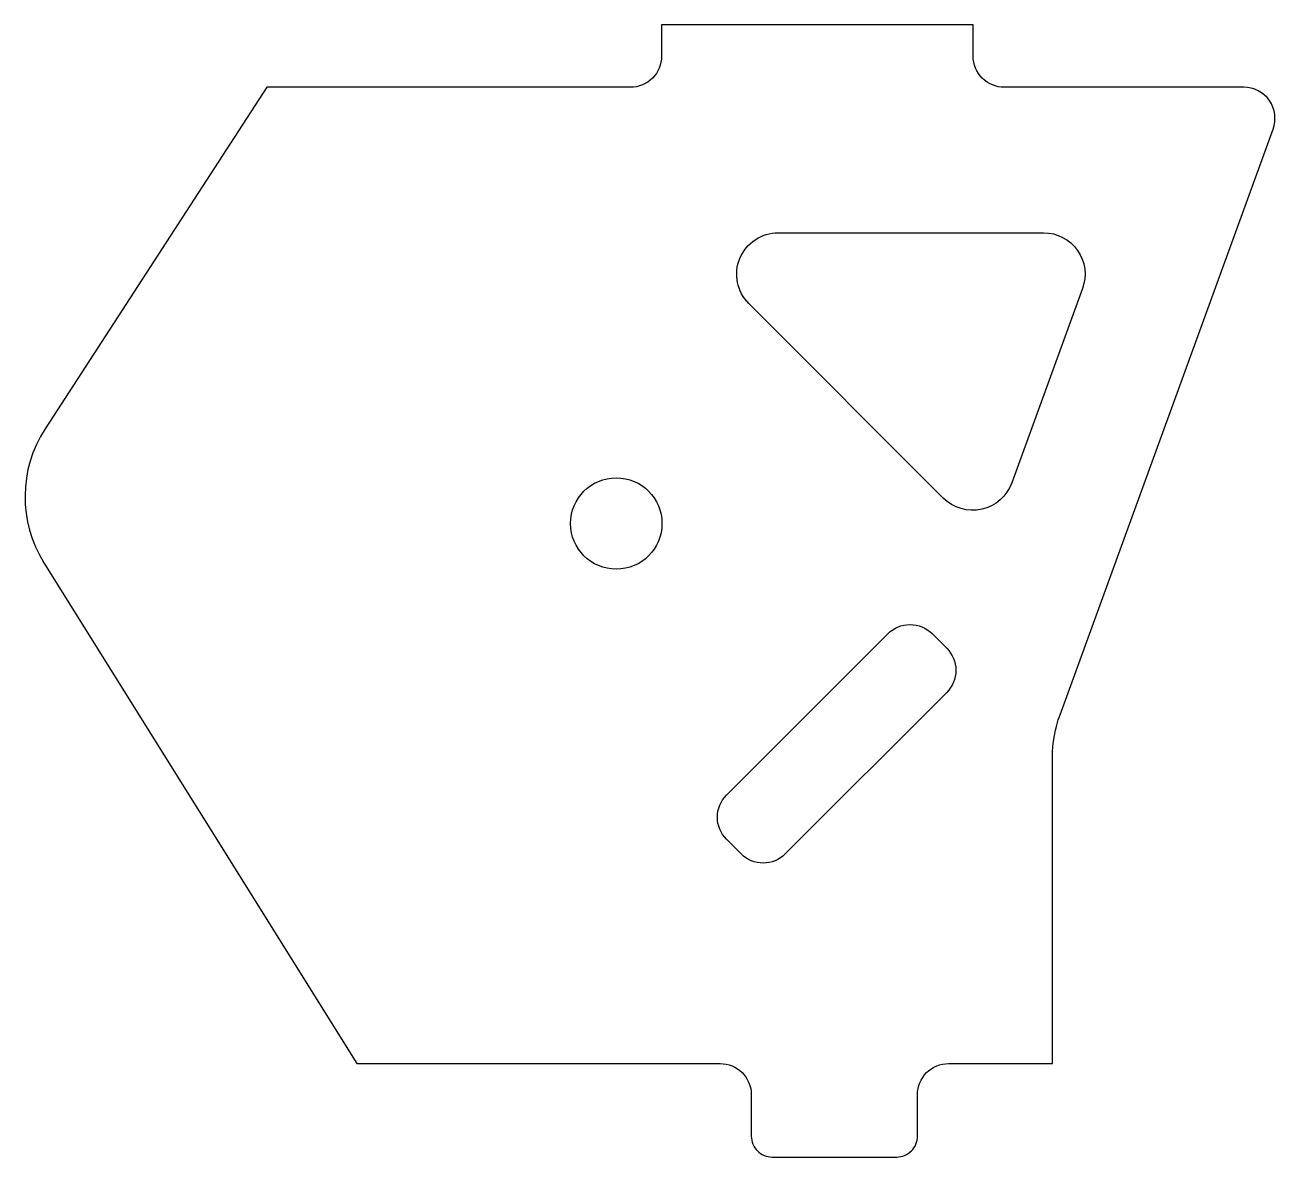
# Model space of a CAD drawing. Header units: millimetres. Extents: x -21.5 to 8.6, y -1.8 to 25.5.
import ezdxf

# ---------------------------------------------------------------- set-up
doc = ezdxf.new("R2010")
doc.units = ezdxf.units.MM

msp = doc.modelspace()

# ---------------------------------------------------------------- linework, layer by layer
for points in [[(-0.5, -1.75, 0.414214), (0, -1.25), (0, -0.25, -0.414214), (0.75, 0.5), (3.25, 0.5), (3.25, 7.872, -0.087489), (3.431, 8.898), (8.561, 22.993, 0.520567), (7.856, 24), (2.09, 24, -0.414214), (1.34, 24.75), (1.34, 25.5), (-6.16, 25.5), (-6.16, 24.75, -0.414214), (-6.91, 24), (-15.66, 24), (-21, 15.778, 0.291473), (-21.028, 12.554), (-13.496, 0.5), (-4.75, 0.5, -0.414214), (-4, -0.25), (-4, -1.25, 0.414214), (-3.5, -1.75)], [(-4.058, 18.793, -0.668179), (-3.351, 20.5), (3.033, 20.5, -0.520567), (3.973, 19.158), (2.269, 14.478, -0.548619), (0.622, 14.113)], [(-3.184, 5.545, -0.414214), (-4.245, 5.545), (-4.598, 5.899, -0.414214), (-4.598, 6.959), (-0.709, 10.848, -0.414214), (0.351, 10.848), (0.705, 10.495, -0.414214), (0.705, 9.434)]]:
    msp.add_lwpolyline(points, format="xyb", close=True)
msp.add_circle((-7.25, 13.5), 1.1)

doc.saveas('drawing.dxf')
